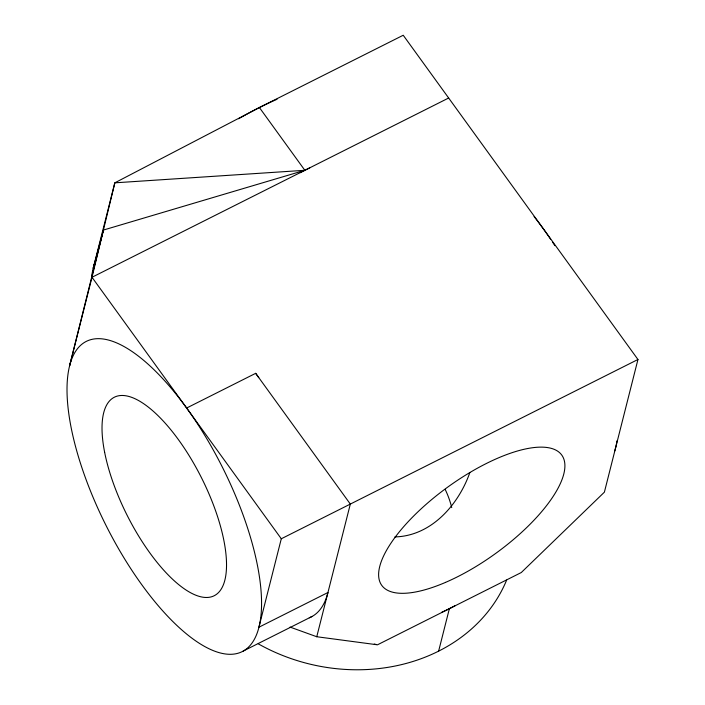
<?xml version="1.0" encoding="UTF-8"?>
<svg xmlns="http://www.w3.org/2000/svg" width="705" height="705" viewBox="0 0 705 705"><rect width="100%" height="100%" fill="white"/><g stroke="black" fill="none" stroke-linecap="round" stroke-linejoin="round"><path stroke-width="1.06" d="M259.405 107.539L304.842 170.293L103.415 230.059L69.619 365.719L91.994 277.276L114.827 182.833L259.405 107.539L403.225 35.25L637.954 359.497L604.388 492.161L521.286 572.53L377.475 644.811L316.757 636.738L290.063 627.089M637.954 359.497L281.295 538.77L258.911 627.212L327.948 592.517A173.615 65.072 63.3 0 1 309.292 617.774M316.757 636.738L350.323 504.075L255.677 373.324L186.64 408.028A173.615 65.072 63.3 0 0 71.108 427.459A173.615 65.072 63.3 0 0 235.047 653.914A173.615 65.072 63.3 0 0 186.64 408.028M438.633 651.12L449.376 608.671M103.415 230.059L93.21 268.261L114.827 182.833L304.842 170.293M469.838 472.614C458.479 504.824 431.24 536.064 394.888 536.919M448.653 98.013L91.994 277.276L281.295 538.77M243.146 651.103L312.174 616.408M374.276 644.035L376.408 644.555M534.082 216.567A173.615 65.072 63.3 0 1 550.658 239.286M552.473 242A173.615 65.072 63.3 0 1 554.87 245.657M617.007 440.81A173.615 65.072 63.3 0 1 614.716 451.015M455.236 605.577A173.615 147.715 14.2 0 1 441.727 612.275M445.146 489.34A111.117 94.54 14.2 0 1 451.729 507.591M506.631 580.1A173.615 147.715 14.2 0 1 258.259 643.832M255.677 373.324A173.615 65.072 63.3 0 1 258.753 377.651M300.127 172.707A173.615 63.944 -35.9 0 1 309.777 167.86M91.527 279.189A173.615 63.944 -35.9 0 1 96.1 259.246M238.634 118.766A173.615 63.944 -35.9 0 1 240.44 117.726M241.392 117.189A173.615 63.944 -35.9 0 1 277.03 99.273M445.542 582.383A111.117 40.925 -35.9 0 0 562.273 455.827A111.117 40.925 -35.9 0 0 407.455 522.476A111.117 40.925 -35.9 0 0 445.542 582.383M104.64 452.302A111.117 41.648 63.3 0 0 209.561 597.232A111.117 41.648 63.3 0 0 178.585 439.867A111.117 41.648 63.3 0 0 104.64 452.302"/></g></svg>
